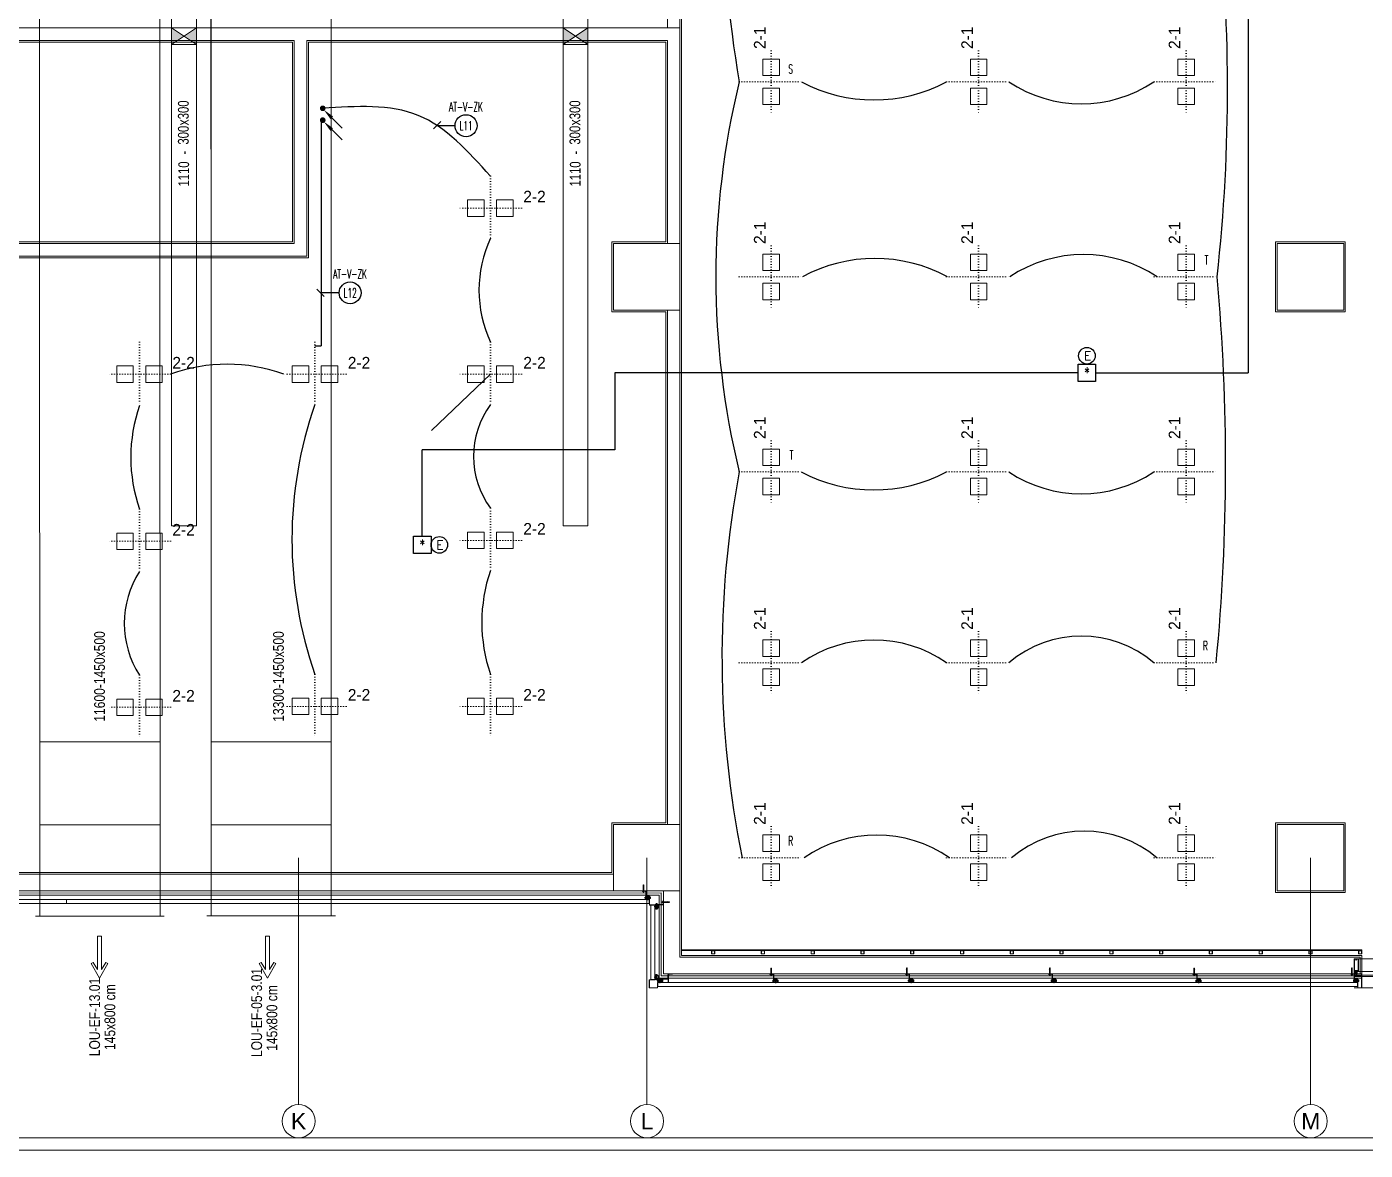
# Model space of a CAD drawing. Extents: x -2012 to 34975, y -1043 to 8321.
# Drawn here: x 10688 to 12302, y 0 to 1354 of the extents above; entities that cross this region are included whole.
import ezdxf
from ezdxf.enums import TextEntityAlignment as Align

# ---------------------------------------------------------------- set-up
doc = ezdxf.new("R2010")
doc.units = 0
doc.header["$LTSCALE"] = 25
doc.header["$PDMODE"] = 1
doc.linetypes.add('DOT2', pattern=[0.125, 0, -0.125])
doc.linetypes.add('Grundrisse$0$AUSGEZOGEN', pattern=[2, 1, 1])
doc.layers.get('0').update_dxf_attribs({"color": 9, "lineweight": 9})
for name, color, linetype, lineweight in [('00', 9, 'Continuous', 9), ('01', 9, 'Continuous', 9), ('06D', 9, 'Continuous', 9), ('10', 9, 'Continuous', 9), ('10A', 9, 'Continuous', 9), ('11', 9, 'Continuous', 9), ('14', 9, 'Continuous', 9), ('15', 9, 'Continuous', 9), ('24', 9, 'Continuous', 9), ('31', 9, 'Continuous', 9), ('33', 9, 'BATTING', 9), ('40A', 9, 'Continuous', 9), ('E-1x26W PL DOWNLIGHT KARE ARMATÜR (GÖMME) (KİTLİ)', 7, 'Continuous', 30), ('E-ACİL AYDINLATMA KİTİ', 7, 'Continuous', 30), ('E-KABLO', 7, 'Continuous', 30), ('E-LİNYE', 7, 'Continuous', 30), ('E-YUKARIDAN GELEN HAT', 7, 'Continuous', 30)]:
    doc.layers.add(name, color=color, linetype=linetype, lineweight=lineweight)
doc.styles.add('Arial', font='arial.ttf', dxfattribs={"height": 2.5})
doc.styles.add('DEBI-BLOCK', font='arial.ttf', dxfattribs={"width": 0.8})
doc.styles.add('E-YAZI', font='txttw.shx')
doc.styles.add('TX-TEXT', font='')
doc.styles.add('Y200-ARIAL', font='arial.ttf', dxfattribs={"width": 0.8})
doc.styles.get('TX-TEXT').set_extended_font_data('TrSah Futura Lt BT')
doc.linetypes.add('BATTING', pattern='A,0.0001,-0.1,[134,ltypeshp.shx,S=0.1,R=0,X=-0.1,Y=0],-0.2,[134,ltypeshp.shx,S=0.1,R=180,X=0.1,Y=0],-0.1', length=0.4001)

# ---------------------------------------------------------------- blocks, each defined once
blk = doc.blocks.new('p-kolon-80x80-vw')
at = {"layer": '01'}
blk.add_lwpolyline([(-40, -40), (-40, 40), (40, 40), (40, -40)], close=True, dxfattribs=at)
blk = doc.blocks.new('cxvxv')
for p, q in [((-21988.4, 8561, 0), (-21988.4, 8560.3, 0)), ((-21988.4, 8560.3, 0), (-21986.6, 8560.3, 0)), ((-21988.4, 8555.4, 0), (-21986.6, 8555.4, 0)), ((-21988.4, 8554.7, 0), (-21988.4, 8555.4, 0)), ((-21986.9, 8561.1, 0), (-21988.2, 8561.1, 0)), ((-21986.9, 8554.7, 0), (-21988.2, 8554.7, 0)), ((-21988, 8561.2, 0), (-21987, 8561.3, 0)), ((-21988, 8561.3, 0), (-21988, 8561.3, 0)), ((-21988, 8561.2, 0), (-21988, 8561.3, 0)), ((-21988, 8561.3, 0), (-21987.9, 8561.3, 0)), ((-21988, 8561.1, 0), (-21987, 8561.2, 0)), ((-21988, 8561.1, 0), (-21988, 8561.2, 0)), ((-21988, 8561.2, 0), (-21988, 8561.2, 0)), ((-21988, 8561.1, 0), (-21988, 8561.1, 0)), ((-21988, 8561.1, 0), (-21988, 8561.1, 0)), ((-21988, 8561.1, 0), (-21988, 8561.1, 0)), ((-21988, 8561, 0), (-21988, 8560.3, 0)), ((-21988, 8560.3, 0), (-21987, 8560.3, 0)), ((-21988, 8560.3, 0), (-21988, 8560.3, 0)), ((-21988, 8560.1, 0), (-21988, 8555.6, 0)), ((-21988, 8555.4, 0), (-21987, 8555.4, 0)), ((-21988, 8554.7, 0), (-21988, 8555.4, 0)), ((-21988, 8555.4, 0), (-21988, 8555.4, 0)), ((-21987.5, 8561.3, 0), (-21987.9, 8561.3, 0)), ((-21987.7, 8561, 0), (-21987.7, 8561.1, 0)), ((-21987.7, 8561.1, 0), (-21987.7, 8561.1, 0)), ((-21987.5, 8561.3, 0), (-21987.1, 8561.3, 0)), ((-21987.1, 8561.3, 0), (-21987.1, 8561.2, 0)), ((-21987, 8561.3, 0), (-21987.1, 8561.3, 0)), ((-21987.1, 8561.3, 0), (-21987, 8561.3, 0)), ((-21987, 8561.3, 0), (-21987.1, 8561.3, 0)), ((-21987, 8561.3, 0), (-21987.1, 8561.3, 0)), ((-21987.1, 8561.2, 0), (-21987, 8561.2, 0)), ((-21987, 8561.2, 0), (-21987.1, 8561.2, 0)), ((-21987.1, 8561.2, 0), (-21987.1, 8561.1, 0)), ((-21987.1, 8561.1, 0), (-21987, 8561.1, 0)), ((-21987.1, 8560.6, 0), (-21987.1, 8561, 0)), ((-21987.1, 8560.6, 0), (-21987.1, 8560.3, 0)), ((-21987.1, 8560.3, 0), (-21987.1, 8560.3, 0)), ((-21987.1, 8555.6, 0), (-21987.1, 8560.1, 0)), ((-21987.1, 8555.1, 0), (-21987.1, 8555.4, 0)), ((-21987.1, 8555.4, 0), (-21987.1, 8555.4, 0)), ((-21987.1, 8555.1, 0), (-21987.1, 8554.7, 0)), ((-21987, 8560.3, 0), (-21987, 8560.3, 0)), ((-21987, 8555.6, 0), (-21987, 8560.1, 0)), ((-21987, 8555.4, 0), (-21987, 8555.4, 0)), ((-21986.6, 8560.3, 0), (-21986.6, 8561, 0)), ((-21986.6, 8555.4, 0), (-21986.6, 8554.7, 0))]:
    blk.add_line(p, q)
at = {"elevation": 0}
for points in [[(-21986.3, 8560.1), (-21988.7, 8560.1), (-21988.7, 8560.3), (-21986.3, 8560.3)], [(-21986.3, 8555.6), (-21988.7, 8555.6), (-21988.7, 8555.4), (-21986.3, 8555.4)]]:
    blk.add_lwpolyline(points, close=True, dxfattribs=at)
for points in [[(-21988, 8560.3), (-21988, 8560.3)], [(-21988, 8560.1), (-21988, 8555.6)], [(-21988, 8555.4), (-21988, 8555.4)]]:
    blk.add_lwpolyline(points, dxfattribs=at)
for centre, radius, start, end in [((-21988.2, 8560.8, 0), 0.315, 45.8497, 134.1503), ((-21988.2, 8555, 0), 0.315, 225.8497, 314.1503), ((-21987.5, 8560, 0), 1.12, 66.8701, 113.1299), ((-21987.5, 8560, 0), 1.12, 66.8701, 113.1299), ((-21987.5, 8555.8, 0), 1.12, 246.8701, 293.1299), ((-21987.5, 8555.8, 0), 1.12, 246.8701, 293.1299), ((-21986.9, 8560.8, 0), 0.313, 45.449, 134.551), ((-21986.9, 8555, 0), 0.313, 225.449, 314.551)]:
    blk.add_arc(centre, radius, start, end)
blk = doc.blocks.new('VIDA')
for p, q in [((-18072, 6524), (-18070, 6525)), ((-18072, 6524), (-18072, 6524)), ((-18072, 6524), (-18072, 6524)), ((-18070, 6523), (-18072, 6524)), ((-18070, 6525), (-18071, 6523)), ((-18071, 6523), (-18070, 6525)), ((-18070, 6523), (-18069, 6525)), ((-18070, 6525), (-18070, 6525)), ((-18070, 6525), (-18070, 6524)), ((-18070, 6524), (-18070, 6525)), ((-18070, 6525), (-18070, 6525)), ((-18070, 6525), (-18070, 6525)), ((-18070, 6525), (-18069, 6525)), ((-18070, 6524), (-18070, 6524)), ((-18069, 6522), (-18070, 6523)), ((-18070, 6523), (-18070, 6523)), ((-18069, 6523), (-18068, 6525)), ((-18069, 6522), (-18069, 6525)), ((-18069, 6525), (-18069, 6522)), ((-18069, 6525), (-18069, 6525)), ((-18069, 6525), (-18069, 6525)), ((-18069, 6525), (-18069, 6525)), ((-18069, 6525), (-18069, 6525)), ((-18069, 6525), (-18068, 6525)), ((-18069, 6523), (-18069, 6522)), ((-18068, 6522), (-18069, 6523)), ((-18069, 6523), (-18069, 6523)), ((-18069, 6522), (-18069, 6522)), ((-18067, 6525), (-18068, 6522)), ((-18068, 6523), (-18067, 6525)), ((-18068, 6525), (-18068, 6523)), ((-18068, 6522), (-18068, 6525)), ((-18068, 6525), (-18068, 6525)), ((-18068, 6525), (-18068, 6522)), ((-18068, 6525), (-18068, 6525)), ((-18068, 6525), (-18068, 6525)), ((-18068, 6525), (-18067, 6525)), ((-18068, 6523), (-18068, 6522)), ((-18068, 6522), (-18068, 6523)), ((-18068, 6523), (-18068, 6523)), ((-18068, 6523), (-18068, 6522)), ((-18067, 6522), (-18068, 6522)), ((-18068, 6522), (-18068, 6522)), ((-18066, 6525), (-18067, 6525)), ((-18067, 6523), (-18066, 6525)), ((-18066, 6525), (-18067, 6522)), ((-18067, 6525), (-18067, 6523)), ((-18067, 6522), (-18067, 6525)), ((-18067, 6525), (-18067, 6525)), ((-18067, 6525), (-18067, 6525)), ((-18067, 6525), (-18067, 6525)), ((-18067, 6522), (-18067, 6523)), ((-18067, 6523), (-18067, 6522)), ((-18067, 6523), (-18067, 6523)), ((-18067, 6523), (-18067, 6522)), ((-18066, 6522), (-18067, 6522)), ((-18066, 6525), (-18066, 6525)), ((-18066, 6525), (-18066, 6525)), ((-18066, 6525), (-18066, 6525)), ((-18066, 6525), (-18066, 6523)), ((-18066, 6522), (-18066, 6525)), ((-18065, 6525), (-18066, 6522)), ((-18066, 6523), (-18065, 6525)), ((-18066, 6525), (-18065, 6525)), ((-18066, 6523), (-18066, 6523)), ((-18066, 6523), (-18066, 6522)), ((-18066, 6523), (-18066, 6522)), ((-18066, 6522), (-18066, 6523)), ((-18065, 6522), (-18066, 6522)), ((-18065, 6525), (-18065, 6523)), ((-18065, 6522), (-18065, 6525)), ((-18065, 6525), (-18065, 6525)), ((-18065, 6525), (-18065, 6525)), ((-18065, 6525), (-18065, 6525)), ((-18065, 6525), (-18064, 6525)), ((-18065, 6523), (-18064, 6525)), ((-18064, 6525), (-18065, 6522)), ((-18065, 6522), (-18064, 6525)), ((-18065, 6523), (-18065, 6522)), ((-18065, 6523), (-18065, 6523)), ((-18065, 6523), (-18065, 6522)), ((-18065, 6522), (-18065, 6523)), ((-18064, 6523), (-18065, 6522)), ((-18064, 6523), (-18065, 6522)), ((-18065, 6522), (-18065, 6522)), ((-18064, 6525), (-18064, 6525)), ((-18064, 6525), (-18064, 6525)), ((-18064, 6525), (-18064, 6525)), ((-18064, 6525), (-18064, 6523)), ((-18064, 6522), (-18062, 6525)), ((-18062, 6525), (-18064, 6522)), ((-18064, 6523), (-18062, 6525)), ((-18062, 6525), (-18064, 6525)), ((-18064, 6523), (-18064, 6523)), ((-18062, 6523), (-18064, 6522)), ((-18062, 6523), (-18064, 6522)), ((-18064, 6522), (-18064, 6523)), ((-18064, 6522), (-18064, 6522)), ((-18063, 6522), (-18062, 6525)), ((-18061, 6525), (-18063, 6523)), ((-18062, 6525), (-18063, 6525)), ((-18062, 6523), (-18063, 6522)), ((-18063, 6522), (-18061, 6523)), ((-18062, 6523), (-18063, 6522)), ((-18063, 6523), (-18061, 6523)), ((-18063, 6522), (-18061, 6522)), ((-18062, 6525), (-18061, 6525)), ((-18062, 6525), (-18062, 6525)), ((-18062, 6525), (-18062, 6525)), ((-18062, 6525), (-18062, 6525)), ((-18061, 6525), (-18062, 6525)), ((-18062, 6523), (-18061, 6525)), ((-18061, 6525), (-18062, 6522)), ((-18062, 6522), (-18061, 6525)), ((-18061, 6523), (-18062, 6525)), ((-18062, 6525), (-18061, 6522)), ((-18062, 6525), (-18062, 6523)), ((-18062, 6525), (-18062, 6525)), ((-18062, 6525), (-18061, 6525)), ((-18062, 6523), (-18062, 6523)), ((-18062, 6522), (-18062, 6523)), ((-18061, 6523), (-18062, 6522)), ((-18061, 6523), (-18062, 6522)), ((-18062, 6522), (-18062, 6522)), ((-18061, 6525), (-18060, 6525)), ((-18061, 6525), (-18061, 6525)), ((-18061, 6525), (-18061, 6525)), ((-18061, 6525), (-18061, 6525)), ((-18061, 6525), (-18061, 6523)), ((-18061, 6522), (-18060, 6525)), ((-18060, 6525), (-18061, 6522)), ((-18061, 6523), (-18060, 6525)), ((-18061, 6523), (-18061, 6523)), ((-18060, 6523), (-18061, 6522)), ((-18060, 6523), (-18061, 6522)), ((-18061, 6522), (-18061, 6523)), ((-18061, 6522), (-18061, 6522)), ((-18060, 6525), (-18060, 6525)), ((-18060, 6525), (-18060, 6525)), ((-18060, 6525), (-18060, 6525)), ((-18060, 6525), (-18060, 6525)), ((-18060, 6525), (-18060, 6523)), ((-18060, 6523), (-18060, 6525)), ((-18059, 6525), (-18060, 6522)), ((-18060, 6522), (-18059, 6525)), ((-18060, 6525), (-18059, 6525)), ((-18059, 6524), (-18060, 6523)), ((-18060, 6522), (-18060, 6523)), ((-18060, 6523), (-18060, 6522)), ((-18060, 6523), (-18060, 6522)), ((-18060, 6523), (-18060, 6523)), ((-18060, 6523), (-18059, 6523)), ((-18060, 6522), (-18060, 6522)), ((-18058, 6527), (-18059, 6527)), ((-18059, 6521), (-18059, 6527)), ((-18059, 6525), (-18059, 6525)), ((-18058, 6521), (-18059, 6521))]:
    blk.add_line(p, q)
for points in [[(-18069, 6525), (-18069, 6523)], [(-18057, 6524), (-18057, 6524), (-18057, 6524), (-18057, 6523)]]:
    blk.add_lwpolyline(points)
for start, end in [(7.5095, 35.2427), (324.7573, 352.4905)]:
    blk.add_arc((-18062, 6524), 5.21, start, end)
blk = doc.blocks.new('çelik dübel')
at = {"ltscale": 7}
for p, q in [((-87, -2), (-85, 2)), ((-85, -6), (-85, 2)), ((-68, 2), (-85, 2)), ((-75, -6), (-75, 2)), ((-70, -6), (-70, 2)), ((-68, 3), (-58, 2)), ((-68, -7), (-68, 3)), ((-58, -6), (-58, 2)), ((-53, 2), (-58, 2)), ((-8, 2), (-58, 2)), ((-53, -6), (-53, 2)), ((-25, -6), (-25, 2)), ((-25, -6), (-24, 2)), ((-23, -6), (-22, 2)), ((-21, -6), (-20, 2)), ((-19, -6), (-18, 2)), ((-17, -6), (-16, 2)), ((-85, -6), (-87, -2)), ((-68, -6), (-85, -6)), ((-68, -7), (-58, -6)), ((-53, -5), (-58, -5)), ((-8, -6), (-58, -6))]:
    blk.add_line(p, q, dxfattribs=at)
for p, q in [((-15, -6), (-14, 2)), ((-13, -6), (-12, 2)), ((-11, -6), (-10, 1)), ((-10, -9), (-10, 5)), ((-9, 5), (-10, 5)), ((-10, 3), (-10, 5)), ((-9, -9), (-9, 5)), ((-8, 2), (-8, 3)), ((-8, -4), (-8, 0)), ((-5, 4), (-7, 4)), ((-5, 1), (-7, 1)), ((-4, 2), (-4, 3)), ((-1, 2), (-4, 2)), ((-4, -4), (-4, 0)), ((-3, -6), (-2, 2)), ((-1, -6), (0, 1)), ((0, -5), (0, 1)), ((-10, -7), (-10, -9)), ((-9, -9), (-10, -9)), ((-8, -6), (-8, -7)), ((-5, -5), (-7, -5)), ((-5, -8), (-7, -8)), ((-4, -6), (-4, -7)), ((-1, -6), (-4, -6))]:
    blk.add_line(p, q)
for points in [[(-68, 1), (-67, 0), (-67, 0), (-67, 0), (-66, -1), (-66, -1), (-66, -2), (-65, -2), (-65, -3), (-65, -3), (-65, -3), (-65, -3), (-64, -4), (-64, -4), (-64, -3), (-64, -3), (-63, -3), (-63, -3), (-63, -3), (-63, -2), (-62, -2), (-62, -2), (-62, -1), (-62, -1), (-61, -1), (-61, -1), (-61, -1), (-61, 0), (-61, 0), (-60, -1), (-60, -1), (-60, -1), (-60, -1), (-60, -1), (-60, -2), (-59, -2), (-59, -3), (-59, -3), (-59, -3), (-58, -3), (-58, -3)], [(-68, 0), (-68, 0), (-68, 0), (-68, -1), (-68, -1), (-68, -1), (-68, -1), (-68, -1), (-68, -1), (-68, -1), (-68, -1), (-68, -1), (-67, -1), (-67, -1), (-67, -1), (-67, -1), (-67, -1), (-67, -1), (-67, -1), (-67, -1), (-67, -1), (-67, -1), (-67, -1), (-67, -1), (-67, -1), (-67, -1), (-67, -1), (-67, -2), (-67, -2), (-67, -2), (-67, -2), (-67, -2), (-67, -2), (-67, -2), (-67, -2), (-67, -2), (-67, -2), (-67, -2), (-67, -2), (-67, -2), (-67, -2), (-67, -2), (-67, -2), (-66, -2), (-66, -3), (-66, -3), (-66, -3), (-66, -3), (-66, -3), (-66, -3), (-66, -3), (-66, -3), (-66, -3), (-66, -3), (-66, -3), (-66, -3), (-66, -3), (-66, -3), (-66, -3), (-66, -3), (-66, -3), (-66, -4), (-66, -4), (-66, -4), (-66, -4), (-66, -4), (-66, -4), (-66, -4), (-66, -4), (-66, -4), (-66, -4), (-66, -4), (-65, -4), (-65, -4), (-65, -4), (-65, -4), (-65, -4), (-65, -4), (-65, -4), (-65, -4), (-65, -4), (-65, -4), (-65, -4), (-65, -4), (-65, -4), (-65, -4), (-65, -5), (-65, -5), (-65, -5), (-64, -5), (-64, -5), (-64, -5), (-64, -5), (-64, -5), (-64, -5), (-64, -5), (-64, -5), (-64, -5), (-64, -5), (-64, -4), (-64, -4), (-64, -4), (-64, -4), (-64, -4), (-64, -4), (-63, -4), (-63, -4), (-63, -4), (-63, -4), (-63, -4), (-63, -4), (-63, -4), (-63, -4), (-63, -4), (-63, -4), (-63, -4), (-63, -4), (-63, -4), (-63, -4), (-63, -4), (-63, -4), (-63, -4), (-63, -4), (-63, -4), (-63, -4), (-63, -4), (-63, -4), (-63, -4), (-63, -4), (-62, -4), (-62, -4), (-62, -3), (-62, -3), (-62, -3), (-62, -3), (-62, -3), (-62, -3), (-62, -3), (-62, -3), (-62, -3), (-62, -3), (-62, -3), (-62, -3), (-62, -3), (-62, -3), (-62, -3), (-62, -3), (-62, -3), (-62, -3), (-62, -3), (-62, -3), (-62, -3), (-62, -3), (-62, -3), (-62, -3), (-62, -3), (-62, -2), (-61, -2), (-61, -2), (-61, -2), (-61, -2), (-61, -2), (-61, -2), (-61, -2), (-61, -2), (-61, -2), (-61, -2), (-61, -2), (-61, -2), (-61, -2), (-61, -2), (-61, -2), (-61, -2), (-61, -2), (-61, -2), (-61, -2), (-61, -2), (-61, -2), (-61, -2), (-61, -2), (-61, -2), (-61, -2), (-61, -2), (-61, -2), (-61, -2), (-61, -2), (-61, -2), (-61, -2), (-61, -2), (-61, -2), (-61, -2), (-61, -2), (-61, -2), (-61, -2), (-61, -2), (-61, -2), (-61, -2), (-61, -2), (-61, -2), (-61, -2), (-60, -2), (-60, -2), (-60, -2), (-60, -2), (-60, -3), (-60, -3), (-60, -3), (-60, -3), (-60, -3), (-60, -3), (-60, -3), (-60, -3), (-60, -3), (-60, -3), (-60, -3), (-60, -3), (-60, -3), (-60, -3), (-60, -3), (-60, -3), (-60, -3), (-60, -3), (-60, -4), (-60, -4), (-60, -4), (-60, -4), (-60, -4), (-60, -4), (-59, -4), (-59, -4), (-59, -4), (-59, -4), (-59, -4), (-59, -4), (-59, -4), (-59, -4), (-59, -4), (-59, -4), (-58, -4), (-58, -4), (-58, -5)]]:
    blk.add_lwpolyline(points)
for centre, start, end in [((-7, 3), 90, 180), ((-7, 2), 180, 270), ((-7, 0), 90, 180), ((-5, 3), 0, 90), ((-5, 2), 270, 0), ((-5, 0), 0, 90), ((-1, 1), 0, 90), ((-7, -4), 180, 270), ((-7, -6), 90, 180), ((-7, -7), 180, 270), ((-5, -4), 270, 0), ((-5, -6), 0, 90), ((-5, -7), 270, 0), ((-1, -5), 270, 0)]:
    blk.add_arc(centre, 1, start, end)
blk = doc.blocks.new('kjdol')
at = {"elevation": -249.8}
for points in [[(77398, 60089.9), (77398, 60085.9), (77394, 60085.9), (77394, 60089.9)], [(77397.8, 60089.7), (77397.8, 60086.1), (77394.2, 60086.1), (77394.2, 60089.7)]]:
    blk.add_lwpolyline(points, close=True, dxfattribs=at)
at = {"ltscale": 10, "elevation": -278.9}
blk.add_lwpolyline([(77394.1, 60089.9), (77403.3, 60089.9, 0.460237), (77404.2, 60090.8), (77404.2, 60094.9), (77403.8, 60094.9), (77403.8, 60091.3, -0.414214), (77402.8, 60090.3), (77394.1, 60090.3)], format="xyb", close=True, dxfattribs=at)
at = {"xscale": 0.1000000000058208, "yscale": 0.1000000000058208, "zscale": 0.1000000000058208, "rotation": 180}
blk.add_blockref('VIDA', (75587.8, 60740.3, -249.8), dxfattribs=at)
blk.add_blockref('cxvxv', (99383.5, 51530.1, -249.8))
at = {"extrusion": (0, 0, -1), "xscale": 0.1000000000058208, "yscale": 0.1000000000058208, "zscale": -0.0999999999999091}
blk.add_blockref('çelik dübel', (-77402.7, 60093.4, 459.2), dxfattribs=at)
blk = doc.blocks.new('p-profil-21')
at = {"layer": '10A', "linetype": 'Continuous'}
for points in [[(2.4, 20.8), (2.3, 20.9), (-2.3, 20.9), (-2.4, 20.8), (-2.4, 20.2), (-2.3, 20.2), (-2.3, 20.1), (-2.4, 19.8), (-2.5, 19.8), (-2.5, 20.8), (-2.4, 21), (-2.4, 21), (2.3, 21), (2.5, 20.9), (2.5, 20.8), (2.5, 19.8), (2.4, 19.8), (2.3, 20.1), (2.3, 20.2), (2.4, 20.2)], [(-2.1, 19.9), (-2, 19.9), (-2, 19.9), (-2, 19.8), (-2.4, 19.8), (-2.3, 20.2), (-2.2, 20.2), (-2.3, 20.2), (-2.3, 20.3), (-2.3, 20.3), (-2.3, 20.5), (-2.2, 20.6), (-2.1, 20.8), (-2.1, 20.8), (-2.1, 20.8), (-2.1, 20.7), (-2.1, 20.4), (-2, 20.3), (-1.1, 20.3), (-1, 20.2), (-1, 20.1), (-0.9, 20), (0, 20), (0, 20), (0, 20), (0.9, 20), (1, 20.1), (1, 20.2), (1.1, 20.3), (2, 20.3), (2, 20.4), (2, 20.7), (2.1, 20.8), (2.1, 20.8), (2.1, 20.8), (2.2, 20.6), (2.3, 20.5), (2.3, 20.3), (2.3, 20.3), (2.3, 20.2), (2.2, 20.2), (2.2, 20.2), (2.3, 19.8), (2, 19.8), (1.9, 19.9), (1.9, 19.9), (2.1, 19.9), (2.1, 20.1), (2, 20.2), (1.1, 20.2), (1.1, 19.9), (1.2, 19.9), (1.2, 19.9), (1.2, 19.8), (-1.2, 19.8), (-1.3, 19.9), (-1.3, 19.9), (-1.1, 19.9), (-1.1, 20.2), (-2, 20.2), (-2.1, 20.1)], [(2.5, 14.7), (2.5, 0.1), (2.5, 0), (2.3, 0), (-2.4, 0), (-2.5, 0.1), (-2.5, 0.1), (-2.5, 14.7), (-2.3, 14.7), (-2.2, 14.7), (-2.2, 14.6), (-2.3, 14.6), (-2.3, 14.4), (-1.9, 14.4), (-1.9, 14.4), (-1.8, 14.4), (-1.4, 14.4), (-1.4, 14.6), (-1.5, 14.6), (-1.5, 14.7), (-1.4, 14.7), (-1.1, 14.7), (-1.1, 14.6), (-1.2, 14.6), (-1.2, 14.4), (-0.7, 14.4), (-0.5, 14.5), (-0.5, 14.6), (-0.5, 15.7), (-0.5, 15.7), (-0.4, 15.7), (-0.2, 15.6), (-0.2, 15.6), (-0.2, 15.5), (-0.2, 15.4), (-0.2, 15.4), (-0.2, 15.4), (-0.2, 15.2), (-0.2, 15.2), (-0.2, 15.2), (-0.2, 15), (-0.2, 15), (-0.2, 15), (-0.2, 14.9), (-0.2, 14.8), (-0.2, 14.8), (-0.2, 14.7), (-0.2, 14.7), (-0.2, 14.6), (-0.2, 14.6), (-0.1, 14.4), (0, 14.3), (0.1, 14.4), (0.2, 14.6), (0.2, 14.7), (0.2, 14.7), (0.2, 14.8), (0.2, 14.9), (0.2, 14.9), (0.2, 15), (0.2, 15.1), (0.2, 15.1), (0.2, 15.1), (0.2, 15.3), (0.2, 15.3), (0.2, 15.3), (0.2, 15.4), (0.2, 15.5), (0.2, 15.5), (0.2, 15.6), (0.3, 15.6), (0.4, 15.7), (0.5, 15.7), (0.5, 15.7), (0.5, 14.6), (0.6, 14.5), (0.6, 14.4), (1.2, 14.4), (1.2, 14.6), (1.1, 14.6), (1.1, 14.7), (1.5, 14.7), (1.5, 14.7), (1.5, 14.6), (1.4, 14.6), (1.4, 14.4), (1.9, 14.4), (1.9, 14.4), (1.9, 14.4), (2.4, 14.4), (2.4, 14.6), (2.2, 14.6), (2.2, 14.7), (2.3, 14.7)]]:
    blk.add_lwpolyline(points, close=True, dxfattribs=at)
at = {"layer": '10A', "linetype": 'Grundrisse$0$AUSGEZOGEN'}
for points in [[(-0.9, 18.2), (-0.9, 18.2), (-0.5, 18.3), (-0.5, 18.2), (-0.6, 18.1), (-0.6, 18.1), (-0.9, 18.1), (-1, 18), (-1.1, 17.9), (-1.1, 17.6), (-1.1, 17.5), (-1.2, 17.5), (-1.2, 17.6), (-1.2, 17.9), (-1.2, 17.9), (-1.2, 18), (-1.2, 18), (-1.1, 18), (-1.1, 18.1), (-1.1, 18.1), (-1, 18.2), (-1, 18.2)], [(-0.9, 17.3), (-0.9, 17.3), (-0.5, 17.4), (-0.5, 17.3), (-0.6, 17.2), (-0.6, 17.2), (-0.9, 17.2), (-1, 17.1), (-1.1, 17), (-1.1, 16.7), (-1.1, 16.7), (-1.2, 16.6), (-1.2, 16.7), (-1.2, 17), (-1.2, 17), (-1.2, 17.1), (-1.2, 17.1), (-1.1, 17.2), (-1.1, 17.2), (-1.1, 17.2), (-1, 17.3), (-1, 17.3)], [(-0.9, 16.4), (-0.9, 16.5), (-0.5, 16.5), (-0.5, 16.4), (-0.6, 16.3), (-0.6, 16.3), (-0.9, 16.3), (-1, 16.2), (-1.1, 16.1), (-1.1, 15.8), (-1.1, 15.8), (-1.2, 15.8), (-1.2, 15.8), (-1.2, 16.1), (-1.2, 16.1), (-1.2, 16.2), (-1.2, 16.2), (-1.1, 16.3), (-1.1, 16.3), (-1.1, 16.4), (-1, 16.4), (-1, 16.4)], [(0.5, 15.8), (0.3, 15.8), (0.2, 15.7), (0.2, 15.6), (0.2, 15.4), (0.2, 15.2), (0.2, 15.2), (0.2, 15.1), (0.2, 15.1), (0.2, 15.1), (0.2, 14.9), (0.2, 14.8), (0.2, 14.8), (0.1, 14.6), (0, 14.6), (-0.1, 14.6), (-0.2, 14.8), (-0.2, 14.8), (-0.2, 14.9), (-0.2, 15.1), (-0.2, 15.1), (-0.2, 15.1), (-0.2, 15.2), (-0.2, 15.2), (-0.2, 15.4), (-0.2, 15.6), (-0.2, 15.7), (-0.3, 15.8), (-0.5, 15.8), (-0.5, 18.6), (-0.5, 18.7), (-0.4, 18.9), (-0.4, 19), (-0.4, 19), (-0.5, 19), (-0.5, 19), (-0.5, 19), (-0.5, 19.6), (-0.4, 19.7), (-0.3, 19.6), (-0.3, 19.5), (-0.3, 19.5), (-0.4, 19.5), (-0.4, 19.2), (-0.3, 19.1), (0, 18.8), (0, 18.8), (0, 18.8), (0.3, 19.1), (0.4, 19.2), (0.4, 19.5), (0.3, 19.5), (0.3, 19.5), (0.3, 19.6), (0.4, 19.7), (0.5, 19.6), (0.5, 19.6), (0.5, 19), (0.5, 19), (0.4, 19), (0.4, 19), (0.4, 18.9), (0.5, 18.7), (0.5, 18.6)], [(0.9, 18.2), (0.9, 18.2), (0.5, 18.3), (0.5, 18.2), (0.5, 18.1), (0.6, 18.1), (0.9, 18.1), (1, 18), (1.1, 17.9), (1.1, 17.6), (1.1, 17.5), (1.1, 17.5), (1.2, 17.6), (1.2, 17.9), (1.2, 17.9), (1.2, 18), (1.1, 18), (1.1, 18), (1.1, 18.1), (1.1, 18.1), (1, 18.2), (1, 18.2)], [(0.9, 17.3), (0.9, 17.3), (0.5, 17.4), (0.5, 17.3), (0.5, 17.2), (0.6, 17.2), (0.9, 17.2), (1, 17.1), (1.1, 17), (1.1, 16.7), (1.1, 16.7), (1.1, 16.6), (1.2, 16.7), (1.2, 17), (1.2, 17), (1.2, 17.1), (1.1, 17.1), (1.1, 17.2), (1.1, 17.2), (1.1, 17.2), (1, 17.3), (1, 17.3)], [(0.9, 16.4), (0.9, 16.5), (0.5, 16.5), (0.5, 16.4), (0.5, 16.3), (0.6, 16.3), (0.9, 16.3), (1, 16.2), (1.1, 16.1), (1.1, 15.8), (1.1, 15.8), (1.1, 15.8), (1.2, 15.8), (1.2, 16.1), (1.2, 16.1), (1.2, 16.2), (1.1, 16.2), (1.1, 16.3), (1.1, 16.3), (1.1, 16.4), (1, 16.4), (1, 16.4)]]:
    blk.add_lwpolyline(points, close=True, dxfattribs=at)
at = {"layer": '10A', "linetype": 'Continuous'}
blk.add_lwpolyline([(2.3, 14.1), (-2.3, 14.1), (-2.3, 0.2), (-0.2, 0.2), (-0.1, 0.3), (-0.1, 0.7), (-0.2, 0.8), (-0.2, 0.8), (-0.3, 0.8), (-0.3, 0.9), (-0.3, 0.9), (-0.4, 1), (-0.4, 1), (-0.4, 1), (-0.4, 1.1), (-0.5, 1.2), (-0.5, 1.2), (-0.5, 1.3), (-0.4, 1.3), (-0.4, 1.4), (-0.4, 1.4), (-0.4, 1.5), (-0.3, 1.5), (-0.3, 1.6), (-0.2, 1.6), (-0.1, 1.5), (-0.1, 1.3), (-0.2, 1.3), (-0.2, 1.3), (-0.2, 1.2), (-0.2, 1.1), (-0.2, 1.1), (-0.1, 1.1), (-0.1, 1), (0, 1), (0.1, 1), (0.1, 1.1), (0.1, 1.1), (0.2, 1.1), (0.2, 1.2), (0.2, 1.3), (0.1, 1.3), (0.1, 1.3), (0.1, 1.4), (0.1, 1.5), (0.2, 1.6), (0.3, 1.6), (0.3, 1.5), (0.3, 1.5), (0.4, 1.4), (0.4, 1.4), (0.4, 1.3), (0.4, 1.3), (0.4, 1.2), (0.4, 1.2), (0.4, 1.1), (0.4, 1), (0.4, 1), (0.4, 1), (0.3, 0.9), (0.3, 0.9), (0.2, 0.8), (0.2, 0.8), (0.2, 0.8), (0.1, 0.7), (0.1, 0.3), (0.1, 0.2), (2.3, 0.2), (2.3, 14.1)], dxfattribs=at)
blk = doc.blocks.new('p-cephe-birincikat-onkisim')
at = {"layer": '06D'}
for points in [[(-240, -3762), (-903.1, -3762)], [(-240, -3783), (-903.1, -3783)], [(-240, -3797), (-908.1, -3797)]]:
    blk.add_lwpolyline(points, dxfattribs=at)
at = {"layer": '15', "linetype": 'Continuous'}
blk.add_lwpolyline([(-908, -3777), (-742.3, -3777), (-742.3, -3781.5), (-908, -3781.5)], close=True, dxfattribs=at)
at = {"xscale": -1, "rotation": 180}
blk.add_blockref('p-profil-21', (-905.5, -3762), dxfattribs=at)
blk = doc.blocks.new('0_aks')
at = {"linetype": 'Continuous'}
blk.add_circle((0, 0), 2, dxfattribs=at)
at = {"style": 'Arial'}
blk.add_attdef('AKS', text='', height=2, dxfattribs=at).set_placement((0, 0), align=Align.MIDDLE_CENTER)
blk = doc.blocks.new('p-aks_vw')
at = {"layer": '24', "ltscale": 2}
for points in [[(3620, 40), (3620, -257.5)], [(4040, 40), (4040, -257.5)], [(4840, 40), (4840, -257.5)]]:
    blk.add_lwpolyline(points, dxfattribs=at)
at = {"layer": '24', "xscale": 10, "yscale": 10, "zscale": 10}
for p, values in [((3620.3, -277.5), {'AKS': 'K'}), ((4040.3, -277.5), {'AKS': 'L'}), ((4840.3, -277.5), {'AKS': 'M'})]:
    blk.add_blockref('0_aks', p, dxfattribs=at).add_auto_attribs(values)
blk = doc.blocks.new('Prf-40x40')
for points in [[(1.5, -2), (-1.5, -2, -0.414214), (-2, -1.5), (-2, 1.5, -0.414214), (-1.5, 2), (1.5, 2, -0.414214), (2, 1.5), (2, -1.5, -0.414214)], [(1.5, -1.7), (-1.5, -1.7, -0.414214), (-1.7, -1.5), (-1.7, 1.5, -0.414214), (-1.5, 1.7), (1.5, 1.7, -0.414214), (1.7, 1.5), (1.7, -1.5, -0.414214)]]:
    blk.add_lwpolyline(points, format="xyb", close=True)
blk.add_point((0, 0))
blk = doc.blocks.new('DEBI001')
at = {"extrusion": (-1, 0, 2e-16)}
blk.add_point((0, 0), dxfattribs=at)
at = {"style": 'DEBI-BLOCK', "width": 0.75, "flags": 8}
for tag, p in [('DEBI', (0.3, 0.2)), ('-', (1.28, 0.2))]:
    blk.add_attdef(tag, text='', height=1, dxfattribs=at).set_placement(p, align=Align.BOTTOM_RIGHT)
blk.add_attdef('KESITX', text='', height=1, dxfattribs=at).set_placement((3.61, 1.53), align=Align.TOP_RIGHT)
at = {"style": 'DEBI-BLOCK', "width": 0.8, "flags": 8}
blk.add_attdef('X', text='', height=1, dxfattribs=at).set_placement((3.92, 1.53), align=Align.TOP_CENTER)
at = {"style": 'DEBI-BLOCK', "width": 0.75, "flags": 8}
blk.add_attdef('KESITY', text='', height=1, dxfattribs=at).set_placement((4.21, 1.53), align=Align.TOP_LEFT)
at = {"style": 'DEBI-BLOCK', "width": 0.75, "flags": 9}
blk.add_attdef('ID', text='', height=0.3, dxfattribs=at).set_placement((0, 0), align=Align.MIDDLE)
blk = doc.blocks.new('p-1.mekanik_cihaz')
h = blk.add_hatch(color=256)
h.paths.add_polyline_path([(3482.1, -2510), (3467.1, -2500), (3467.1, -2520)])
h.paths.add_polyline_path([(3497.1, -2520), (3497.1, -2500), (3482.1, -2510)])
h = blk.add_hatch(color=256)
h.paths.add_polyline_path([(3954.1, -2510), (3939.1, -2500), (3939.1, -2520)])
h.paths.add_polyline_path([(3969.1, -2520), (3969.1, -2500), (3954.1, -2510)])
for p, q in [((3497.1, -2520), (3467.1, -2500)), ((3497.1, -2500), (3467.1, -2520)), ((3969.1, -2520), (3939.1, -2500)), ((3969.1, -2500), (3939.1, -2520))]:
    blk.add_line(p, q)
at = {"ltscale": 10}
for p, q in [((3308.1, -3360.3), (3453.1, -3360.3)), ((3514.7, -3360.3), (3659.7, -3360.2)), ((3308.2, -3460.3), (3453.2, -3460.3)), ((3514.7, -3460.3), (3659.7, -3460.2)), ((3308.2, -3570.3), (3303.2, -3570.3)), ((3453.2, -3570.3), (3458.2, -3570.3)), ((3514.7, -3570.1), (3509.7, -3570.1)), ((3659.7, -3570.1), (3664.7, -3570.1))]:
    blk.add_line(p, q, dxfattribs=at)
at = {"color": 6}
blk.add_lwpolyline([(3969.1, -2353.5), (3969.1, -3100), (3939.1, -3100), (3939.1, -2368.5)], dxfattribs=at)
at = {"ltscale": 10}
for points in [[(3659.5, -1257.9), (3659.7, -3570.1), (3514.7, -3570.1), (3514.5, -1257.9)], [(3452.5, -1721.4), (3453.2, -3570.3), (3308.2, -3570.3), (3307.5, -1721.4)], [(3387.8, -3626.1), (3382.8, -3634.7), (3382.8, -3594.7), (3377.8, -3594.7), (3377.8, -3634.7), (3372.8, -3626.1), (3370.2, -3627.6), (3380.3, -3645.1), (3390.4, -3627.6)], [(3590.3, -3626.1), (3585.3, -3634.7), (3585.3, -3594.7), (3580.3, -3594.7), (3580.3, -3634.7), (3575.3, -3626.1), (3572.7, -3627.6), (3582.8, -3645.1), (3592.9, -3627.6)]]:
    blk.add_lwpolyline(points, close=True, dxfattribs=at)
at = {"color": 6}
blk.add_lwpolyline([(3308.2, -3570.3), (3307.5, -1721.4, 0.426168), (3258.5, -1672.4), (2963.5, -1672.4), (2963.5, -1527.4), (3258.5, -1527.4, -0.417233), (3452.5, -1721.4), (3453.2, -3570.3)], format="xyb", close=True, dxfattribs=at)
blk.add_lwpolyline([(3514.7, -3570.1), (3659.7, -3570), (3659.7, -1722.2), (3514.5, -1722.3)], close=True, dxfattribs=at)
blk.add_lwpolyline([(3514.5, -2033.3), (3508.1, -2033.3, 0.421339), (3467.1, -2073.3, 0.000106), (3467.1, -3100), (3497.1, -3100), (3497.1, -3100), (3497.1, -2074.3, -0.467467), (3508.1, -2063.3), (3514.5, -2063.3)], format="xyb", close=True)
for points in [[(3497.1, -2074.3), (3497.1, -3100), (3467.1, -3100), (3467.1, -2074.3)], [(3969.1, -2368.5), (3969.1, -3100), (3939.1, -3100), (3939.1, -2368.5)], [(3497.1, -2500), (3497.1, -2520), (3467.1, -2520), (3467.1, -2500)], [(3969.1, -2500), (3969.1, -2520), (3939.1, -2520), (3939.1, -2500)]]:
    blk.add_lwpolyline(points, close=True)
ref = blk.add_blockref('DEBI001', (3494.8, -2664.8), dxfattribs=dict(xscale=13, yscale=13, zscale=13, rotation=90))
ref.add_attrib('-', '-', dxfattribs={"height": 13, "rotation": 90, "style": 'DEBI-BLOCK', "width": 0.75, "flags": 8}).set_placement((3492.2, -2648.2), align=Align.BOTTOM_RIGHT)
ref.add_attrib('KESITY', '300', dxfattribs={"height": 13, "rotation": 90, "style": 'DEBI-BLOCK', "width": 0.75, "flags": 8}).set_placement((3474.8, -2610.1), align=Align.TOP_LEFT)
ref.add_attrib('X', 'x', dxfattribs={"height": 13, "rotation": 90, "style": 'DEBI-BLOCK', "width": 0.8, "flags": 8}).set_placement((3474.8, -2613.9), align=Align.TOP_CENTER)
ref.add_attrib('DEBI', '1110', dxfattribs={"height": 13, "rotation": 90, "style": 'DEBI-BLOCK', "width": 0.75, "flags": 8}).set_placement((3492.2, -2660.9), align=Align.BOTTOM_RIGHT)
ref.add_attrib('KESITX', '300', dxfattribs={"height": 13, "rotation": 90, "style": 'DEBI-BLOCK', "width": 0.75, "flags": 8}).set_placement((3474.8, -2617.9), align=Align.TOP_RIGHT)
ref = blk.add_blockref('DEBI001', (3966.7, -2664.8), dxfattribs=dict(xscale=13, yscale=13, zscale=13, rotation=90))
ref.add_attrib('-', '-', dxfattribs={"height": 13, "rotation": 90, "style": 'DEBI-BLOCK', "width": 0.75, "flags": 8}).set_placement((3964.1, -2648.2), align=Align.BOTTOM_RIGHT)
ref.add_attrib('KESITY', '300', dxfattribs={"height": 13, "rotation": 90, "style": 'DEBI-BLOCK', "width": 0.75, "flags": 8}).set_placement((3946.8, -2610.1), align=Align.TOP_LEFT)
ref.add_attrib('X', 'x', dxfattribs={"height": 13, "rotation": 90, "style": 'DEBI-BLOCK', "width": 0.8, "flags": 8}).set_placement((3946.8, -2613.9), align=Align.TOP_CENTER)
ref.add_attrib('DEBI', '1110', dxfattribs={"height": 13, "rotation": 90, "style": 'DEBI-BLOCK', "width": 0.75, "flags": 8}).set_placement((3964.1, -2660.9), align=Align.BOTTOM_RIGHT)
ref.add_attrib('KESITX', '300', dxfattribs={"height": 13, "rotation": 90, "style": 'DEBI-BLOCK', "width": 0.75, "flags": 8}).set_placement((3946.8, -2617.9), align=Align.TOP_RIGHT)
at = {"style": 'Y200-ARIAL', "width": 0.8}
for s, p in [('11600-1450x500', (3386.8, -3336.1)), ('13300-1450x500', (3602.5, -3336.1)), ('LOU-EF-13.01', (3380.9, -3739.2)), ('LOU-EF-05-3.01', (3576.2, -3740.2)), ('145x800 cm', (3399.3, -3731.7)), ('145x800 cm', (3594.6, -3732.7))]:
    blk.add_text(s, height=13, rotation=90, dxfattribs=at).set_placement(p)
blk = doc.blocks.new('p-vw-aydınlatma2')
at = {"linetype": 'DOT2'}
for points in [[(0, 37.5), (0, -37.5)], [(-38.6, 0), (36.4, 0)]]:
    blk.add_lwpolyline(points, dxfattribs=at)
at = {"linetype": 'ByBlock'}
for points in [[(-10, 7.5), (10, 7.5), (10, 27.5), (-10, 27.5), (-10, 7.5)], [(-10, -27.5), (10, -27.5), (10, -7.5), (-10, -7.5), (-10, -27.5)]]:
    blk.add_lwpolyline(points, dxfattribs=at)
at = {"insert": (-20.9, 39.6), "char_height": 14, "width": 14.596, "attachment_point": 1, "rotation": 90, "style": 'TX-TEXT'}
blk.add_mtext('2-1', dxfattribs=at)
blk = doc.blocks.new('100_ACİL AYDINLATMA KİTİ')
at = {"layer": 'E-ACİL AYDINLATMA KİTİ', "color": 3}
blk.add_circle((0, 0), 1.25, dxfattribs=at)
at = {"layer": 'E-ACİL AYDINLATMA KİTİ', "color": 3, "style": 'E-YAZI'}
blk.add_text('E', height=1.34, dxfattribs=at).set_placement((-0.45, -0.69))
blk = doc.blocks.new('100_YUKARIDAN GELEN HAT')
at = {"layer": 'E-YUKARIDAN GELEN HAT', "color": 3, "linetype": 'Continuous'}
blk.add_line((2.28, 2.17), (4.75, 4.65), dxfattribs=at)
at = {"layer": 'E-YUKARIDAN GELEN HAT', "color": 4, "linetype": 'Continuous', "const_width": 0.675}
blk.add_lwpolyline([(-0.34, 0, 1), (0.34, 0, 1)], format="xyb", close=True, dxfattribs=at)
at = {"layer": 'E-YUKARIDAN GELEN HAT', "color": 3, "linetype": 'Continuous'}
blk.add_solid([(2.59, 1.86), (1.96, 2.49), (0.37, 0.27)], dxfattribs=at)
blk = doc.blocks.new('1x26W PL DOWNLIGHT KARE ARMATÜR (GÖMME) (KİTLİ)')
at = {"layer": 'E-1x26W PL DOWNLIGHT KARE ARMATÜR (GÖMME) (KİTLİ)', "color": 4}
for p, q in [((-10.5, 21), (10.5, 21)), ((-10.5, 0), (-10.5, 21)), ((10.5, 21), (10.5, 0)), ((10.5, 0), (-10.5, 0))]:
    blk.add_line(p, q, dxfattribs=at)
at = {"layer": 'E-1x26W PL DOWNLIGHT KARE ARMATÜR (GÖMME) (KİTLİ)', "color": 7, "style": 'E-YAZI', "width": 0.8}
blk.add_text('*', height=12.5, dxfattribs=at).set_placement((-3.3, 4.6))
blk = doc.blocks.new('E-2-2 ARMATUR')
at = {"layer": '31', "linetype": 'DOT2'}
for points in [[(0, 37.5), (0, -37.5)], [(37.5, -1.1), (-37.5, -1.1)]]:
    blk.add_lwpolyline(points, dxfattribs=at)
at = {"layer": '31', "linetype": 'ByBlock'}
for points in [[(-27.5, 8.9), (-27.5, -11.1), (-7.5, -11.1), (-7.5, 8.9), (-27.5, 8.9)], [(7.5, 8.9), (7.5, -11.1), (27.5, -11.1), (27.5, 8.9), (7.5, 8.9)]]:
    blk.add_lwpolyline(points, dxfattribs=at)
at = {"layer": '31', "insert": (39.6, 19.8), "char_height": 14, "width": 14.596, "attachment_point": 1, "style": 'TX-TEXT'}
blk.add_mtext('2-2', dxfattribs=at)

msp = doc.modelspace()

# ---------------------------------------------------------------- linework, layer by layer
at = {"layer": '00'}
for points in [[(11475.84, 1712.5), (11475.84, 1352.5), (11460.84, 1352.5), (11460.84, 1712.5)], [(10610.84, 1092.5), (10610.84, 1337.5), (11010.84, 1337.5), (11010.84, 1092.5), (10675.84, 1092.5), (10675.84, 1077.5), (11025.84, 1077.5), (11025.84, 1337.5), (11460.84, 1337.5), (11460.84, 1092.5), (11475.84, 1092.5), (11475.84, 1352.5), (10595.84, 1352.5), (10595.84, 1092.5)], [(11475.84, 392.5), (11475.84, 1012.5), (11460.84, 1012.5), (11460.84, 392.5)], [(11395.84, 312.5), (10675.84, 312.5), (10675.84, 332.5), (11395.84, 332.5)]]:
    msp.add_lwpolyline(points, close=True, dxfattribs=at)
for points in [[(12295.84, 232.5), (12295.84, 212.5), (11455.84, 212.5), (11455.84, 227.5), (11455.84, 227.5), (11455.84, 312.5), (11475.84, 312.5), (11475.84, 232.5), (12295.84, 232.5)], [(12297.51, 212.5), (11455.84, 212.5), (11455.84, 227.5), (11455.84, 227.5), (11455.84, 312.5), (11475.84, 312.5), (11475.84, 232.5)], [(11475.84, 232.5), (12295.84, 232.5)], [(11910.84, 232.5), (12295.84, 232.5), (12295.84, 212.5), (11910.84, 212.5)]]:
    msp.add_lwpolyline(points, dxfattribs=at)
at = {"layer": '06D'}
msp.add_lwpolyline([(12297.51, 207.5), (11450.84, 207.5), (11450.84, 307.5), (7390.84, 307.5), (7390.84, 1357.5), (9790.84, 1357.5), (9790.84, 3897.5), (11450.84, 3897.5), (11450.84, 3997.5), (12297.51, 3997.5)], dxfattribs=at)
at = {"layer": '10'}
for points in [[(11445.54, 206.2), (11460.84, 206.2, 0.4602373), (11461.74, 207.1), (11461.74, 211.2), (11461.34, 211.2), (11461.34, 207.6, -0.4142136), (11460.34, 206.6), (11445.54, 206.6)], [(11461.74, 202), (11461.74, 211.6, -0.4602373), (11462.64, 212.5), (11466.74, 212.5), (11466.74, 212.1), (11463.14, 212.1, 0.4142136), (11462.14, 211.1), (11462.14, 202)]]:
    msp.add_lwpolyline(points, format="xyb", close=True, dxfattribs=at)
for points in [[(11449.34, 210.4), (11449.34, 206.8), (11445.74, 206.8), (11445.74, 210.4)], [(11453.75, 206.2), (11449.75, 206.2), (11449.75, 202.2), (11453.75, 202.2)], [(11453.55, 206), (11449.95, 206), (11449.94, 202.4), (11453.54, 202.4)]]:
    msp.add_lwpolyline(points, close=True, dxfattribs=at)
at = {"layer": '10A'}
for points in [[(7388.84, 297.5), (10736.47, 297.5), (10736.47, 302), (7388.84, 302), (7388.84, 297.5)], [(11440.84, 295.25), (11440.84, 205.75), (11445.34, 205.75), (11445.34, 295.25), (11440.84, 295.25)], [(11439.04, 205.3), (11445.54, 205.3), (11445.54, 210.6), (11445.34, 210.6), (11445.34, 205.5), (11438.84, 205.5), (11438.84, 195.5), (11448.84, 195.5), (11448.84, 202), (11453.75, 202), (11453.75, 202.2), (11448.64, 202.2), (11448.64, 195.7), (11439.04, 195.7), (11439.04, 205.3)], [(12289.11, 202.3), (12289.11, 202), (12292.81, 202), (12292.81, 195.5), (12297.81, 195.5), (12297.81, 206.5), (12297.81, 206.5), (12297.81, 212.5), (12297.51, 212.5), (12297.51, 195.8), (12293.11, 195.8), (12293.11, 202.3), (12289.11, 202.3)], [(12292.56, 202), (12292.56, 202), (12292.56, 197.5), (11449.09, 197.5), (11449.09, 202), (12292.56, 202)]]:
    msp.add_lwpolyline(points, dxfattribs=at)
for points, elevation in [([(10674.97, 297.5), (11438.69, 297.5), (11438.69, 302), (10674.97, 302), (10674.97, 297.5)], -36.95), ([(11439.91, 295.5), (11438.94, 295.5), (11438.94, 302), (11435.14, 302), (11435.14, 302.3), (11439.14, 302.3), (11439.14, 295.75), (11440.11, 295.75), (11440.11, 295.75), (11445.64, 295.75), (11445.63, 291.75), (11445.34, 291.75), (11445.34, 295.5), (11439.91, 295.5), (11439.91, 295.5)], 29.1)]:
    msp.add_lwpolyline(points, dxfattribs=dict(at, elevation=elevation))
at = {"layer": '11'}
msp.add_lwpolyline([(11477.81, 241.5), (11477.81, 240.5), (12297.81, 240.5), (12297.81, 241.5)], close=True, dxfattribs=at)
at = {"layer": '14'}
for points in [[(11477.84, 1094.5), (11477.84, 3970.5), (12297.84, 3970.5), (12297.84, 3992.25)], [(11477.84, 1094.5), (11477.84, 234.5), (11908.84, 234.5), (11908.84, 234.5)], [(11908.84, 234.5), (12297.84, 234.5), (12297.84, 206.6)]]:
    msp.add_lwpolyline(points, dxfattribs=at)
for points in [[(11008.84, 1335.5), (10612.84, 1335.5), (10612.84, 1094.5), (11008.84, 1094.5)], [(11458.84, 1335.5), (11027.84, 1335.5), (11027.84, 1075.5), (10677.84, 1075.5), (10677.84, 1010.5), (10677.84, 1010.5), (10677.84, 394.5), (10677.84, 394.5), (10677.84, 334.5), (11393.84, 334.5), (11393.84, 394.5), (11458.84, 394.5), (11458.84, 1010.5), (11393.84, 1010.5), (11393.84, 1094.5), (11458.84, 1094.5)], [(12193.84, 1094.5), (12277.84, 1094.5), (12277.84, 1010.5), (12193.84, 1010.5)], [(12193.84, 394.5), (12277.84, 394.5), (12277.84, 310.5), (12193.84, 310.5)]]:
    msp.add_lwpolyline(points, close=True, dxfattribs=at)
at = {"layer": '31'}
msp.add_line((11247.34, 935.1), (11176.38, 867.4), dxfattribs=at)
at = {"layer": '33', "ltscale": 0.2}
msp.add_lwpolyline([(12297.51, 210), (11453.34, 210), (11453.34, 310), (10594.54, 309.78)], dxfattribs=at)
at = {"layer": '40A'}
for points in [[(13990, 0), (6995, 0), (6995, 4205), (13990, 4205)], [(7075, 4190), (13450.06, 4190), (13450.06, 15), (7075, 15)]]:
    msp.add_lwpolyline(points, close=True, dxfattribs=at)
at = {"layer": 'E-KABLO', "color": 5}
for p, q in [((12160.63, 1870.03), (12160.63, 936.92)), ((11955.87, 936.92), (11397.27, 936.92)), ((11397.27, 936.92), (11397.27, 843.86)), ((11976.87, 936.92), (12160.63, 936.92)), ((11397.27, 843.86), (11165.25, 843.86)), ((11165.25, 740), (11165.25, 843.86))]:
    msp.add_line(p, q, dxfattribs=at)
at = {"layer": 'E-KABLO', "color": 6}
for p in [(11043.5, 1241.35), (11035.84, 969.46)]:
    msp.add_line(p, (11043.5, 969.46), dxfattribs=at)
for centre, radius, start, end in [((12905.52, 1520), 1378.08, 170.28703, 189.71297), ((10065.19, 1279.93), 2070.67, 353.69414, 6.58797), ((12514.3, 1052.5), 995.25, 166.34227, 193.65773), ((11709.69, 1452.64), 186.89, 242.08326, 297.91674), ((11959.69, 1419.15), 158.08, 236.39065, 303.60935), ((11382.19, 1036.34), 148.67, 155.09819, 204.90181), ((11710.84, 891.33), 183.39, 61.50254, 118.49746), ((11962.16, 919.31), 160.09, 56.30108, 123.69892), ((9622.52, 826.16), 2511.04, 354.54624, 5.17165), ((10930.09, 748.92), 198.29, 69.86772, 110.13228), ((11005.18, 835), 191.37, 160.90665, 199.09335), ((11498.46, 736.12), 490.37, 160.63168, 199.36832), ((11332.82, 836.14), 105.95, 143.78378, 216.21622), ((12743.61, 593.82), 1217.15, 169.4105, 191.43581), ((11709.55, 983.15), 187.4, 242.11804, 297.88196), ((11959.69, 949.1), 158.04, 236.38081, 303.61919), ((10920.97, 634.87), 115.1, 147.09549, 212.90451), ((11429.87, 636.02), 192.95, 161.09107, 198.90893), ((11709.69, 460.76), 154.01, 55.37816, 124.62184), ((11959.69, 483.59), 135.84, 49.89953, 130.10047), ((11713.13, 225.76), 154.01, 55.37816, 124.62184), ((11963.13, 248.59), 135.84, 49.89953, 130.10047)]:
    msp.add_arc(centre, radius, start, end, dxfattribs=at)
msp.add_spline([(11247.34, 1173.94), (11160.35, 1247), (11045.19, 1255.6)], degree=3, dxfattribs=at)
at = {"layer": 'E-LİNYE', "color": 7, "linetype": 'Continuous'}
for p, q in [((11187.62, 1239.88), (11178.78, 1231.04)), ((11204.74, 1234.68), (11182.43, 1234.68)), ((11038.22, 1037.67), (11047.06, 1028.83)), ((11064.95, 1033.25), (11042.64, 1033.25))]:
    msp.add_line(p, q, dxfattribs=at)
for centre in [(11218, 1234.68), (11078.22, 1033.25)]:
    msp.add_circle(centre, 13.26, dxfattribs=at)

# ---------------------------------------------------------------- block references
for name, p in [('p-cephe-birincikat-onkisim', (13196.56, 3992.5, 29.1)), ('p-kolon-80x80-vw', (11435.84, 1052.5)), ('p-kolon-80x80-vw', (12235.84, 1052.5)), ('p-kolon-80x80-vw', (11435.84, 352.5)), ('p-kolon-80x80-vw', (12235.84, 352.5))]:
    msp.add_blockref(name, p)
at = {"layer": '06D'}
msp.add_blockref('p-1.mekanik_cihaz', (7395.84, 3852.5), dxfattribs=at)
at = {"layer": '10'}
for name, p, rotation in [('kjdol', (71525.03, -77091.68, 307.99), 90), ('Prf-40x40', (11515.81, 238.5), 180), ('Prf-40x40', (11575.81, 238.5), 180), ('Prf-40x40', (11635.81, 238.5), 180), ('Prf-40x40', (11695.81, 238.5), 180), ('Prf-40x40', (11755.81, 238.5), 180), ('Prf-40x40', (11815.81, 238.5), 180), ('Prf-40x40', (11875.81, 238.5), 180), ('Prf-40x40', (11935.81, 238.5), 180), ('Prf-40x40', (11995.81, 238.5), 180), ('Prf-40x40', (12055.81, 238.5), 180), ('Prf-40x40', (12115.81, 238.5), 180), ('Prf-40x40', (12175.81, 238.5), 180), ('Prf-40x40', (12235.81, 238.5), 180), ('Prf-40x40', (12295.81, 238.5), 180), ('kjdol', (71679.01, -77191.97, 249.79), 90), ('kjdol', (71842.36, -77191.67, 249.79), 90), ('kjdol', (72014.66, -77191.67, 249.79), 90.00000000000004), ('kjdol', (72189.01, -77191.97, 249.79), 90), ('kjdol', (72378.95, -77191.67, 249.79), 90)]:
    msp.add_blockref(name, p, dxfattribs=dict(at, rotation=rotation))
for name, p in [('kjdol', (-65948.34, -59794.15, 278.89)), ('cxvxv', (33435.07, -8349.41, 0))]:
    msp.add_blockref(name, p, dxfattribs=at)
at = {"layer": '10', "yscale": 0.1000000000058208}
for p, xscale, zscale, rotation in [((9639.42, 860.99), 0.1000000000058208, 0.1000000000058208, 180), ((12103.09, -1604.24), -0.1000000000058208, 0.1000000000021828, 89.97257103399262)]:
    msp.add_blockref('VIDA', p, dxfattribs=dict(at, xscale=xscale, zscale=zscale, rotation=rotation))
at = {"layer": '10', "xscale": -1, "rotation": 269.9725710339925}
msp.add_blockref('cxvxv', (2904.56, 22195.95, 0), dxfattribs=at)
at = {"layer": '24'}
msp.add_blockref('p-aks_vw', (7395.84, 312.5), dxfattribs=at)
at = {"layer": '31', "linetype": 'ByBlock'}
for p in [(11585.84, 1287.5), (11835.84, 1287.5), (12085.84, 1287.5), (11585.84, 1052.5), (11835.84, 1052.5), (12085.84, 1052.5), (11585.84, 817.5), (11835.84, 817.5), (12085.84, 817.5), (11585.84, 587.5), (11835.84, 587.5), (12085.84, 587.5), (11585.84, 352.5), (11835.84, 352.5), (12085.84, 352.5)]:
    msp.add_blockref('p-vw-aydınlatma2', p, dxfattribs=at)
at = {"layer": '31'}
for p in [(11247.34, 1136.44), (10824.34, 936.24), (11035.84, 936.24), (11247.34, 936.24), (10824.34, 734.9), (11247.34, 736.04), (10824.34, 534.84), (11035.84, 535.99), (11247.34, 535.99)]:
    msp.add_blockref('E-2-2 ARMATUR', p, dxfattribs=at)
at = {"layer": 'E-1x26W PL DOWNLIGHT KARE ARMATÜR (GÖMME) (KİTLİ)', "color": 6}
for p in [(11966.37, 926.42), (11165.25, 719)]:
    msp.add_blockref('1x26W PL DOWNLIGHT KARE ARMATÜR (GÖMME) (KİTLİ)', p, dxfattribs=at)
at = {"layer": 'E-ACİL AYDINLATMA KİTİ', "xscale": 8, "yscale": 8, "zscale": 8}
for p in [(11966.37, 957.43), (11185.76, 729.5)]:
    msp.add_blockref('100_ACİL AYDINLATMA KİTİ', p, dxfattribs=at)
at = {"layer": 'E-YUKARIDAN GELEN HAT', "xscale": 5, "yscale": 5, "zscale": 5, "rotation": 270}
for p in [(11045.19, 1255.6), (11045.19, 1241.35)]:
    msp.add_blockref('100_YUKARIDAN GELEN HAT', p, dxfattribs=at)

# ---------------------------------------------------------------- texts
at = {"layer": 'E-LİNYE', "color": 3, "linetype": 'Continuous', "style": 'E-YAZI', "width": 0.6}
for s, height, p in [('S', 10.94, (11609.26, 1302.89)), ('AT-V-ZK', 10.938, (11217.89, 1257.4)), ('L11', 10.938, (11218, 1234.68)), ('T', 10.94, (12110.4, 1072.89)), ('AT-V-ZK', 10.938, (11078.1, 1055.96)), ('L12', 10.938, (11078.22, 1033.25)), ('T', 10.94, (11610.4, 837.89)), ('R', 10.94, (12109.26, 607.89)), ('R', 10.94, (11609.26, 372.89))]:
    msp.add_text(s, height=height, dxfattribs=at).set_placement(p, align=Align.MIDDLE_CENTER)

doc.saveas('drawing.dxf')
